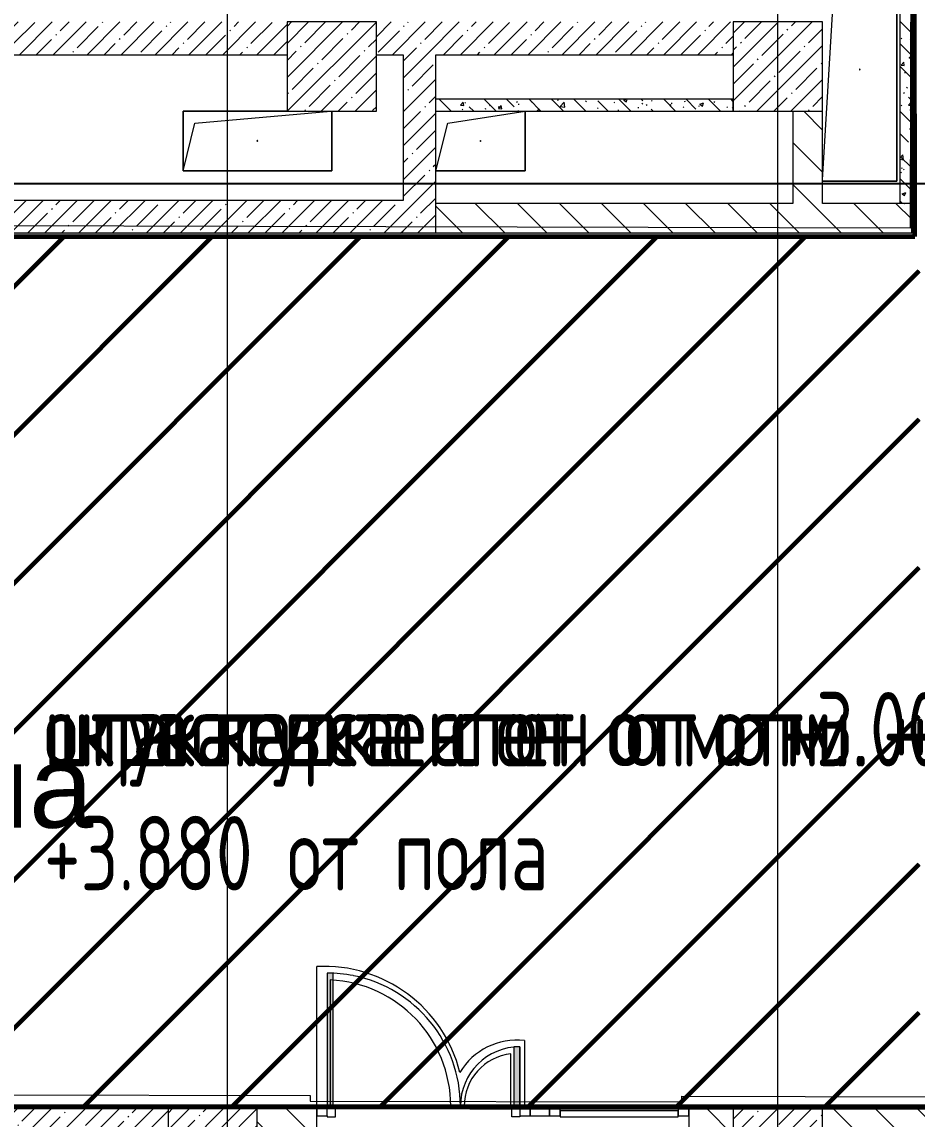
# Model space of a CAD drawing. Header units: millimetres. Extents: x -213911 to 415037, y -3642 to 107391.
# Drawn here: x 28292 to 34310, y 7691 to 15064 of the extents above; entities that cross this region are included whole.
import ezdxf

# ---------------------------------------------------------------- set-up
doc = ezdxf.new("R2010")
doc.units = ezdxf.units.MM
for name, color, linetype, lineweight in [('2)CF1', 5, 'Continuous', 30), ('5.5) Перег WD5', 3, 'Continuous', 40), ('7.3) Альбес', 5, 'Continuous', 50), ('7.5) Окраска потолка с инж комм.', 140, 'Continuous', 60), ('7.5.1) Окраска опуска черная', 140, 'Continuous', 60), ('7.5.1) Окраска опуска черная текст 1', 7, 'Continuous', 60), ('7.5.1) Окраска опуска черная текст 2', 7, 'Continuous', 60), ('7.5.1) Окраска опуска черная текст 3', 7, 'Continuous', 60), ('A-AREA-BNDY', 7, 'Continuous', 5), ('A-DETL-GENF', 7, 'Continuous', 9), ('A-FLOR', 7, 'Continuous', 9), ('A-GENM', 7, 'Continuous', 9), ('A-GLAZ-CURT', 7, 'Continuous', 9), ('A-GLAZ-CURT-2', 7, 'Continuous', 20), ('A-GLAZ-CWMG', 7, 'Continuous', 9), ('A-GLAZ-CWMG-1', 7, 'Continuous', 20), ('A-WALL', 7, 'Continuous', 5), ('I-WALL', 7, 'Continuous', 5), ('S-COLS', 7, 'Continuous', 9), ('S-COLS-1', 7, 'Continuous', 5), ('Оси', 7, 'Continuous', 9)]:
    doc.layers.add(name, color=color, linetype=linetype, lineweight=lineweight)
for name, color, linetype, lineweight, true_color in [('A-DOOR-4', 7, 'Continuous', 5, 0xd7dbdf), ('A-WALL-1', 9, 'Continuous', 5, 0x808080), ('A-WALL-FNSH-1', 9, 'Continuous', 5, 0x808080)]:
    doc.layers.add(name, color=color, linetype=linetype, lineweight=lineweight, true_color=true_color)
doc.layers.add('A-FLOR-PATT-1', color=7, linetype='Continuous', lineweight=9, true_color=0xeef6ff, transparency=0.5)
doc.styles.add('ISOCPEUR_1', font='isocpeur.ttf', dxfattribs={"height": 350})
doc.styles.get("Standard").update_dxf_attribs({"font": 'arial.ttf'})
doc.styles.add('СПДС', font='ГОСТ тип А.ttf', dxfattribs={"width": 0.9})
doc.dimstyles.new('ISO-2_0_0_9К_Средний_округл2', dxfattribs={"dimscale": 304.8, "dimtxt": 199.196235, "dimasz": 0.492126, "dimexe": 0.393701, "dimexo": 0, "dimgap": 0, "dimtad": 1, "dimdec": 0, "dimrnd": 10, "dimzin": 0, "dimdsep": 46, "dimtxsty": 'ISOCPEUR_1', "dimblk1": 'OBLIQUE', "dimblk2": 'OBLIQUE', "dimsah": 1, "dimcen": 0.09, "dimdle": 0.393701, "dimazin": 0, "dimtfac": 1, "dimtdec": 4, "dimtix": 1, "dimtmove": 0, "dimatfit": 3, "dimfxl": 1, "dimtvp": 1, "dimtolj": 1, "dimtzin": 0, "dimarcsym": 2})
pattern_1 = [(45, (64.7, -136.06), (-114.04925, 114.04925), []), (45, (178.75, -136.06), (-114.04925, 114.04925), [201.612, -40.322, 6.706, -33.617])]
pattern_2 = [(135, (64.7, -136.06), (-150.8683, -150.8683), [213.36, -35.56, 7.112, -35.56]), (135, (64.7, 14.71), (-150.8683, -150.8683), []), (50, (64.7, -136.06), (255.0577, -22.3145), [26.67, -293.37]), (355, (64.7, -136.06), (-49.3404, 267.4791), [21.336, -234.696]), (100.451, (85.96, -137.92), (205.7195, 245.1636), [22.666, -249.326]), (46.184, (64.7, -64.94), (379.511, -58.86), [40.005, -440.055]), (96.636, (96.33, -69.85), (332.3634, 346.399), [33.999, -373.989]), (351.184, (64.7, -64.94), (332.367, 346.3953), [32.004, -352.044]), (21, (100.26, -82.72), (212.2602, -143.1711), [26.67, -293.37]), (326, (100.26, -82.72), (86.5224, 257.8632), [21.336, -234.696]), (71.451, (117.95, -94.65), (298.784, 114.6901), [22.666, -249.326]), (37.5, (64.7, -136.06), (4.32385, 118.3775), [6.706, -225.146, 6.706, -231.546, -235.585]), (37.5, (64.7, -136.06), (4.32385, 118.3775), [-470.103, 6.706, -228.879]), (7.5, (64.7, -136.06), (93.5476, 140.2533), [6.706, -129.134, 6.706, -219.812, -89.789]), (7.5, (64.7, -136.06), (93.5476, 140.2533), [-362.356, 6.706, -83.083]), (327.5, (-14.6, -136.06), (189.82734, -8.02019), [6.706, -82.194, 6.706, -270.662, -368.046]), (327.5, (-14.6, -136.06), (189.82734, -8.02019), [-366.268, 6.706, -361.34]), (317.5, (-50.16, -136.06), (207.38114, 35.59764), [6.706, -108.864, 6.706, -177.495, -261.366]), (317.5, (-50.16, -136.06), (207.38114, 35.59764), [-299.771, 6.706, -254.66])]
pattern_3 = [(135, (64.7, -136.06), (-141.4214, -141.4214), [])]
pattern_4 = [(0, (64.7, -136.06), (243.84, 60.96), [20.117, -162.763, 20.117, -162.763, -975.36]), (0, (64.7, -136.06), (243.84, 60.96), [-365.76, 20.117, -345.643, 20.117, -162.763, -426.72]), (0, (64.7, -136.06), (243.84, 60.96), [-914.4, 20.117, -101.803, 20.117, -284.683]), (120, (156.14, -105.58), (-174.71291, 180.691634), [20.117, -162.763, 20.117, -162.763, -975.36]), (120, (156.14, -105.58), (-174.71291, 180.691634), [-365.76, 20.117, -345.643, 20.117, -162.763, -426.72]), (120, (156.14, -105.58), (-174.71291, 180.691634), [-914.4, 20.117, -101.803, 20.117, -284.683]), (240, (186.62, 16.34), (-69.12709, -241.651634), [20.117, -162.763, 20.117, -162.763, -975.36]), (240, (186.62, 16.34), (-69.12709, -241.651634), [-365.76, 20.117, -345.643, 20.117, -162.763, -426.72]), (240, (186.62, 16.34), (-69.12709, -241.651634), [-914.4, 20.117, -101.803, 20.117, -284.683])]

# ---------------------------------------------------------------- blocks, each defined once
blk = doc.blocks.new('BSC_Колонна _Прямоугольная - 600х600-23286269-Объем проектирования 1 этажа')
at = {"layer": 'S-COLS-1'}
h = blk.add_hatch(dxfattribs=at)
h.set_pattern_fill('FP_3', color=256, style=0, pattern_type=2)
h.set_pattern_definition([(45, (-29509.74, -7600), (-114.04925, 114.04925), []), (45, (-29395.7, -7600), (-114.04925, 114.04925), [201.613, -40.323, 6.706, -33.617])])
h.paths.add_polyline_path([(-300, -300), (300, -300), (300, 300), (-300, 300), (-300, -187.4)])
for p, q in [((300, 300), (-300, 300)), ((-300, 300), (-300, -300)), ((300, -300), (300, 300)), ((-300, -300), (300, -300))]:
    blk.add_line(p, q, dxfattribs=at)
blk = doc.blocks.new('BSC_Колонна _Прямоугольная - 600х600-V39-Объем проектирования 1 этажа')
at = {"layer": 'S-COLS-1'}
h = blk.add_hatch(dxfattribs=at)
h.set_pattern_fill('FP_65', color=256, style=0, pattern_type=2)
h.set_pattern_definition([(45, (-33310, -7600), (-114.04925, 114.04925), []), (45, (-33195.95, -7600), (-114.04925, 114.04925), [201.613, -40.323, 6.706, -33.617])])
h.paths.add_polyline_path([(300, -300), (300, 300), (-300, 300), (-300, -300)])
for p, q in [((300, 300), (-300, 300)), ((-300, 300), (-300, -300)), ((300, -300), (300, 300)), ((-300, -300), (300, -300))]:
    blk.add_line(p, q, dxfattribs=at)
blk = doc.blocks.new('BSC_Колонна _Прямоугольная - 600х600-V68-Объем проектирования 1 этажа')
at = {"layer": 'S-COLS-1'}
h = blk.add_hatch(dxfattribs=at)
h.set_pattern_fill('FP_90', color=256, style=0, pattern_type=2)
h.set_pattern_definition([(45, (-33310, -14900), (-114.04925, 114.04925), []), (45, (-33195.95, -14900), (-114.04925, 114.04925), [201.613, -40.323, 6.706, -33.617])])
h.paths.add_polyline_path([(300, -300), (300, 300), (-300, 300), (-300, -300), (-100, -300)])
for p, q in [((300, 300), (-300, 300)), ((-300, 300), (-300, -300)), ((300, -300), (300, 300)), ((-300, -300), (300, -300))]:
    blk.add_line(p, q, dxfattribs=at)
blk = doc.blocks.new('BSC_Колонна _Прямоугольная - 600х600-V87-Объем проектирования 1 этажа')
at = {"layer": 'S-COLS-1'}
h = blk.add_hatch(dxfattribs=at)
h.set_pattern_fill('FP_104', color=256, style=0, pattern_type=2)
h.set_pattern_definition([(45, (-30310, -14900), (-114.04925, 114.04925), []), (45, (-30195.95, -14900), (-114.04925, 114.04925), [201.613, -40.323, 6.706, -33.617])])
h.paths.add_polyline_path([(30.5, -300), (300, -300), (300, 300), (-300, 300), (-300, -300)])
for p, q in [((300, 300), (-300, 300)), ((-300, 300), (-300, -300)), ((300, -300), (300, 300)), ((-300, -300), (300, -300))]:
    blk.add_line(p, q, dxfattribs=at)
blk = doc.blocks.new('GM_Отверстие прямоугольное _в плите_ - Отверстие-21959735-Объем проектирования 1 этажа')
at = {"layer": 'A-GENM'}
for p, q in [((-249.5, 750), (250, 750)), ((250, 750), (-249.5, 750)), ((-166.7, 666.7), (250, 750)), ((250, 750), (250, -750)), ((250, -750), (250, 750)), ((-249.5, -741.9), (-166.7, 666.7)), ((250, -750), (-249.5, -750)), ((-249.5, -750), (250, -750))]:
    blk.add_line(p, q, dxfattribs=at)
for start, end in [(360, 180), (180, 360)]:
    blk.add_arc((0, 0), 2.5, start, end, dxfattribs=at)
blk = doc.blocks.new('GM_Отверстие прямоугольное _в плите_ - Отверстие-21955464-Объем проектирования 1 этажа')
at = {"layer": 'A-GENM'}
for p, q in [((-220, 120), (300, 200)), ((300, 200), (300, -200)), ((300, -200), (300, 200)), ((-300, -200), (-220, 120)), ((300, -200), (-300, -200)), ((-300, -200), (300, -200))]:
    blk.add_line(p, q, dxfattribs=at)
for start, end in [(360, 180), (180, 360)]:
    blk.add_arc((0, 0), 2.5, start, end, dxfattribs=at)
blk = doc.blocks.new('GM_Отверстие прямоугольное _в плите_ - Отверстие-22278810-Объем проектирования 1 этажа')
at = {"layer": 'A-GENM'}
for p, q in [((-500, -200), (-500, 200)), ((-500, 200), (200, 200)), ((200, 200), (-500, 200)), ((-500, 200), (-500, -200)), ((-420, 120), (494.6, 199.5)), ((500, 199.5), (500, -200)), ((500, -200), (500, 199.5)), ((-500, -200), (-420, 120)), ((500, -200), (-500, -200)), ((-500, -200), (500, -200))]:
    blk.add_line(p, q, dxfattribs=at)
for start, end in [(360, 180), (180, 360)]:
    blk.add_arc((0, 0), 2.5, start, end, dxfattribs=at)
blk = doc.blocks.new('Прямоугольный импост - 50 x 70 мм-V257-Объем проектирования 1 этажа')
at = {"layer": 'A-GLAZ-CWMG-1'}
for p, q in [((-70, 35), (0, 35)), ((-70, -35), (-70, 35)), ((0, 35), (0, -35)), ((0, -35), (-70, -35))]:
    blk.add_line(p, q, dxfattribs=at)
blk = doc.blocks.new('Дверь_Витражная_остекление_ - ДВН_ДАО_Главный вход_1200 в свету-V258-Объем проектирования 1 этажа')
at = {"layer": 'A-DETL-GENF'}
for p, q in [((-607.5, 925), (-647.5, 925)), ((-647.5, 925), (-647.5, 35)), ((-607.5, 876.9), (-607.5, 925)), ((-607.5, 30), (-607.5, 876.9)), ((647.5, 430), (607.5, 430)), ((607.5, 430), (607.5, 30)), ((647.5, 35), (647.5, 430)), ((-647.5, 30), (-627.5, 30)), ((-627.5, 30), (-647.5, 30)), ((-627.5, 30), (-607.5, 30)), ((-592.5, 30), (-627.5, 30)), ((-592.5, -40), (-592.5, 30)), ((592.5, 20), (592.5, 30)), ((592.5, 30), (647.5, 30)), ((592.5, -40), (592.5, 20)), ((607.5, 30), (647.5, 30)), ((-647.5, -35), (-647.5, -40)), ((-647.5, -40), (-592.5, -40)), ((647.5, -40), (592.5, -40)), ((647.5, -35), (647.5, -40))]:
    blk.add_line(p, q, dxfattribs=at)
at = {"layer": 'A-DOOR-4'}
for p, q in [((-647.5, 925), (-647.5, 35)), ((647.5, 430), (647.5, 35))]:
    blk.add_line(p, q, dxfattribs=at)
for centre, radius, start, end in [((-647.5, 30), 895, 78.75, 90), ((-647.5, 30), 895, 360, 78.61092), ((647.5, 30), 400, 90, 180)]:
    blk.add_arc(centre, radius, start, end, dxfattribs=at)
blk = doc.blocks.new('Системная панель - Стемалит - 40мм-31720939-Объем проектирования 1 этажа')
at = {"layer": 'A-GLAZ-CURT-2'}
for p, q in [((65, 35), (-65, 35)), ((-65, 35), (-65, -35)), ((65, -35), (65, 35)), ((-65, -35), (65, -35))]:
    blk.add_line(p, q, dxfattribs=at)
blk = doc.blocks.new('Прямоугольный импост - 50 x 70 мм-V259-Объем проектирования 1 этажа')
at = {"layer": 'A-GLAZ-CWMG-1'}
for p, q in [((-35, 35), (35, 35)), ((-35, -35), (-35, 35)), ((35, 35), (35, -35)), ((35, -35), (-35, -35))]:
    blk.add_line(p, q, dxfattribs=at)
blk = doc.blocks.new('Прямоугольный импост - 50 x 70 мм-V260-Объем проектирования 1 этажа')
at = {"layer": 'A-GLAZ-CWMG-1'}
for p, q in [((0, 35), (-70, 35)), ((-70, 35), (-70, -35)), ((0, -35), (0, 35)), ((-70, -35), (0, -35))]:
    blk.add_line(p, q, dxfattribs=at)
blk = doc.blocks.new('Системная панель - Стекло - 40мм-V261-Объем проектирования 1 этажа')
at = {"layer": 'A-GLAZ-CURT-2'}
for p, q in [((397.5, 0), (-397.5, 0)), ((-397.5, 0), (-397.5, -40)), ((397.5, -40), (397.5, 0)), ((-397.5, -40), (397.5, -40))]:
    blk.add_line(p, q, dxfattribs=at)
blk = doc.blocks.new('Прямоугольный импост - 50 x 70 мм-V262-Объем проектирования 1 этажа')
at = {"layer": 'A-GLAZ-CWMG-1'}
for p, q in [((-35, 35), (35, 35)), ((-35, -35), (-35, 35)), ((35, 35), (35, -35)), ((35, -35), (-35, -35))]:
    blk.add_line(p, q, dxfattribs=at)
blk = doc.blocks.new('Прямоугольный импост - 50 x 70 мм-V263-Объем проектирования 1 этажа')
at = {"layer": 'A-GLAZ-CWMG'}
blk.add_line((32640, 7918), (31845, 7918), dxfattribs=at)
blk = doc.blocks.new('_Oblique')
at = {"color": 0, "linetype": 'ByBlock', "lineweight": -2}
blk.add_line((-0.5, -0.5), (0.5, 0.5), dxfattribs=at)
blk = doc.blocks.new('*D2013')
at = {"layer": '5.5) Перег WD5', "color": 0, "lineweight": -2, "transparency": 16777216}
for p, q in [((529.7, 14268.9), (529.7, 13858.4)), ((154.7, 13956.5), (154.7, 14098.4)), ((34.7, 13978.4), (529.7, 13978.4)), ((529.7, 13978.4), (53078.3, 13978.4))]:
    blk.add_line(p, q, dxfattribs=at)
at = {"layer": 'Defpoints', "color": 0, "transparency": 16777216}
for p in [(529.7, 14268.9), (154.7, 13956.5), (529.7, 13978.4)]:
    blk.add_point(p, dxfattribs=at)
at = {"layer": '5.5) Перег WD5', "color": 0, "lineweight": -2, "transparency": 16777216, "xscale": 304.8, "yscale": 304.8, "zscale": 304.8, "rotation": 180}
blk.add_blockref('_Oblique', (154.7, 13978.4), dxfattribs=at)
at = {"layer": '5.5) Перег WD5', "color": 0, "lineweight": -2, "transparency": 16777216, "xscale": 304.8, "yscale": 304.8, "zscale": 304.8}
blk.add_blockref('_Oblique', (529.7, 13978.4), dxfattribs=at)
at = {"layer": '5.5) Перег WD5', "color": 0, "lineweight": 25, "transparency": 16777216, "insert": (52518.3, 14445.1), "char_height": 350, "width": 455.087, "attachment_point": 1, "line_spacing_factor": 1.149209, "style": 'ISOCPEUR_1'}
blk.add_mtext('\\A1;380', dxfattribs=at)
blk = doc.blocks.new('*D2001')
at = {"layer": '5.5) Перег WD5', "color": 0, "lineweight": -2, "transparency": 16777216}
for p, q in [((6824.7, 15127.8), (6824.7, 15269.6)), ((7162.2, 14838.9), (7162.2, 15269.6)), ((6704.7, 15149.6), (7162.2, 15149.6)), ((7162.2, 15149.6), (62460.5, 15149.6))]:
    blk.add_line(p, q, dxfattribs=at)
at = {"layer": 'Defpoints', "color": 0, "transparency": 16777216}
for p in [(6824.7, 15127.8), (7162.2, 15149.6), (7162.2, 14838.9)]:
    blk.add_point(p, dxfattribs=at)
at = {"layer": '5.5) Перег WD5', "color": 0, "lineweight": -2, "transparency": 16777216, "xscale": 304.8, "yscale": 304.8, "zscale": 304.8, "rotation": 180}
blk.add_blockref('_Oblique', (6824.7, 15149.6), dxfattribs=at)
at = {"layer": '5.5) Перег WD5', "color": 0, "lineweight": -2, "transparency": 16777216, "xscale": 304.8, "yscale": 304.8, "zscale": 304.8}
blk.add_blockref('_Oblique', (7162.2, 15149.6), dxfattribs=at)
at = {"layer": '5.5) Перег WD5', "color": 0, "lineweight": 25, "transparency": 16777216, "insert": (61871.5, 15616.3), "char_height": 350, "width": 478.071, "attachment_point": 1, "line_spacing_factor": 1.149209, "style": 'ISOCPEUR_1'}
blk.add_mtext('\\A1;340', dxfattribs=at)

msp = doc.modelspace()

# ---------------------------------------------------------------- hatches: boundary and pattern name
at = {"layer": '2)CF1'}
h = msp.add_hatch(dxfattribs=at)
h.set_pattern_fill('ANSI31', color=256, scale=222)
h.paths.add_polyline_path([(34324.8, 13622.9), (28066.2, 13622.9), (28066.2, 10730.2), (28062.8, 10730.2), (28062.8, 7771.4), (34324.8, 7769.3)])
at = {"layer": '7.5) Окраска потолка с инж комм.'}
h = msp.add_hatch(dxfattribs=at)
h.set_pattern_fill('ANSI31', color=256, scale=222)
h.paths.add_polyline_path([(34324.8, 13622.9), (28066.2, 13622.9), (28066.2, 10730.2), (28062.8, 10730.2), (28062.8, 7771.4), (34324.8, 7769.3)])
at = {"layer": 'A-FLOR-PATT-1'}
h = msp.add_hatch(color=256, dxfattribs=at)
h.paths.add_polyline_path([(30384.7, 7783.9), (30382.8, 8624.1), (30364.7, 8626), (30364.7, 7783.9)])
h.paths.add_polyline_path([(23899.7, 7783.9), (23939.7, 7783.9), (23939.7, 8176.9), (23899.7, 8176.9)])
h.paths.add_polyline_path([(22684.7, 7783.9), (22684.7, 8671.9), (22644.7, 8671.9), (22644.7, 7783.9)])
h.paths.add_polyline_path([(38231.3, 7883.9), (38584.7, 7883.9), (38584.7, 7928.9), (37609.2, 7928.9), (37609.2, 7883.9), (38034.7, 7883.9)])
h.paths.add_polyline_path([(38168.2, 9873.9), (38584.7, 9873.9), (38584.7, 9918.9), (37609.2, 9918.9), (37609.2, 9873.9), (38034.7, 9873.9)])
h = msp.add_hatch(color=256, dxfattribs=at)
h.paths.add_polyline_path([(30364.7, 7783.9), (30364.7, 8626), (30384.7, 8626), (30382.8, 8671.9), (30344.7, 8671.9), (30344.7, 7783.9)])
h.paths.add_polyline_path([(31639.7, 7783.9), (31639.7, 8176.9), (31599.7, 8176.9), (31599.7, 7783.9)])
h = msp.add_hatch(color=256, dxfattribs=at)
h.paths.add_polyline_path([(31639.7, 7776.9), (31639.7, 7783.9), (31599.7, 7781.9), (31599.7, 7776.9)])
h.paths.add_polyline_path([(30364.7, 7776.9), (30364.7, 7783.9), (30344.7, 7781.9), (30344.7, 7776.9)])
msp.add_hatch(color=256, dxfattribs=at).paths.add_polyline_path([(30364.7, 7776.9), (30384.7, 7776.9), (30384.7, 7783.9), (30364.7, 7783.9)])
at = {"layer": 'I-WALL'}
h = msp.add_hatch(dxfattribs=at)
h.set_pattern_fill('FP_191', color=256, style=0, pattern_type=2)
h.set_pattern_definition(pattern_4)
h.paths.add_polyline_path([(34274.7, 13623.9), (34294.7, 13623.9), (34294.7, 18513.9), (34282.7, 18513.9), (34282.7, 18483.9), (34274.7, 18483.9), (34274.7, 13636.6)])
h.paths.add_polyline_path([(34282.7, 19613.9), (34294.7, 19613.9), (34294.7, 22866.9), (34274.7, 22867.9), (34274.9, 19643.9), (34282.7, 19643.9)])
h = msp.add_hatch(dxfattribs=at)
h.set_pattern_fill('FP_41', color=256, style=0, pattern_type=2)
h.set_pattern_definition(pattern_2)
h.paths.add_polyline_path([(34274.7, 13843.9), (34274.7, 17513.9), (34194.7, 17513.9), (34194.7, 13843.9)])
h = msp.add_hatch(dxfattribs=at)
h.set_pattern_fill('FP_1', color=256, style=0, pattern_type=2)
h.set_pattern_definition(pattern_1)
h.paths.add_polyline_path([(30854.7, 14843.9), (33074.7, 14843.9), (33074.7, 15063.9), (30674.7, 15063.9), (30674.7, 14843.9), (30694.7, 14843.9)])
h.paths.add_polyline_path([(24503.2, 14843.9), (25874.7, 14843.9), (25874.7, 15063.9), (22574.7, 15063.9), (22574.7, 14843.9), (24498.7, 14843.9)])
h.paths.add_polyline_path([(30054.7, 14843.9), (30074.7, 14843.9), (30074.7, 15063.9), (26474.7, 15063.9), (26474.7, 14843.9), (28844.7, 14843.9)])
h = msp.add_hatch(dxfattribs=at)
h.set_pattern_fill('FP_1', color=256, style=0, pattern_type=2)
h.set_pattern_definition(pattern_1)
h.paths.add_polyline_path([(30854.7, 13643.9), (31074.7, 13643.9), (31074.7, 14843.9), (30854.7, 14843.9), (30854.7, 13843.9)])
h = msp.add_hatch(dxfattribs=at)
h.set_pattern_fill('FP_41', color=256, style=0, pattern_type=2)
h.set_pattern_definition(pattern_2)
h.paths.add_polyline_path([(31674.7, 14463.9), (33074.4, 14463.9), (33074.4, 14543.9), (31074.7, 14543.9), (31074.7, 14463.9)])
h = msp.add_hatch(dxfattribs=at)
h.set_pattern_fill('FP_23', color=256, style=0, pattern_type=2)
h.set_pattern_definition(pattern_3)
h.paths.add_polyline_path([(33674.7, 13843.9), (33675.2, 13843.9), (33674.7, 14463.9), (33475.2, 14463.9), (33475.2, 13843.9)])
h = msp.add_hatch(dxfattribs=at)
h.set_pattern_fill('FP_1', color=256, style=0, pattern_type=2)
h.set_pattern_definition(pattern_1)
h.paths.add_polyline_path([(27904.7, 13643.9), (30854.7, 13643.9), (30854.7, 13863.9), (22654.7, 13863.9), (22654.7, 13643.9), (27884.7, 13643.9)])
h = msp.add_hatch(dxfattribs=at)
h.set_pattern_fill('FP_23', color=256, style=0, pattern_type=2)
h.set_pattern_definition(pattern_3)
h.paths.add_polyline_path([(34263, 13643.9), (34274.7, 13643.9), (34274.7, 13843.9), (31074.7, 13843.9), (31074.7, 13643.9), (33731, 13643.9)])
h = msp.add_hatch(dxfattribs=at)
h.set_pattern_fill('FP_191', color=256, style=0, pattern_type=2)
h.set_pattern_definition(pattern_4)
h.paths.add_polyline_path([(30100.8, 13623.9), (34274.7, 13623.9), (34274.7, 13643.9), (28104.7, 13643.9), (28104.7, 13623.9), (28624.8, 13623.9)])
h = msp.add_hatch(dxfattribs=at)
h.set_pattern_fill('FP_191', color=256, style=0, pattern_type=2)
h.set_pattern_definition(pattern_4)
h.paths.add_polyline_path([(29474.4, 7763.9), (30274.7, 7763.9), (30274.7, 7783.9), (25074.7, 7783.9), (25074.7, 7763.9), (29274.4, 7763.9)])
h.paths.add_polyline_path([(38554.7, 7763.9), (38604.7, 7763.9), (38604.7, 7783.9), (32774.7, 7783.9), (32774.7, 7763.9), (38534.6, 7763.9)])
h.paths.add_polyline_path([(22435.6, 7763.9), (22574.7, 7763.9), (22574.7, 7783.9), (20284.7, 7783.9), (20284.7, 7763.9), (21974.7, 7763.9)])
h = msp.add_hatch(dxfattribs=at)
h.set_pattern_fill('FP_1', color=256, style=0, pattern_type=2)
h.set_pattern_definition(pattern_1)
h.paths.add_polyline_path([(26224.7, 7543.9), (29274.4, 7543.9), (29274.4, 7763.9), (27524.7, 7762.5), (27524.7, 7693.9), (26324.7, 7693.9), (26324.7, 7763.9), (26224.7, 7763.9)])
h = msp.add_hatch(dxfattribs=at)
h.set_pattern_fill('FP_23', color=256, style=0, pattern_type=2)
h.set_pattern_definition(pattern_3)
h.paths.add_polyline_path([(33074.7, 7563.9), (33074.7, 7763.9), (32774.7, 7763.9), (32774.7, 7563.9), (33056, 7563.9)])
h.paths.add_polyline_path([(30274.7, 7563.9), (30274.7, 7763.9), (29874.4, 7763.9), (29874.4, 7563.9), (29894.4, 7563.9)])
h = msp.add_hatch(dxfattribs=at)
h.set_pattern_fill('FP_23', color=256, style=0, pattern_type=2)
h.set_pattern_definition(pattern_3)
h.paths.add_polyline_path([(33674.7, 7563.9), (38054.7, 7563.9), (38054.7, 7763.9), (36074.7, 7763.9), (36074.7, 7693.9), (34874.7, 7693.9), (34874.7, 7763.9), (33674.7, 7763.9), (33674.7, 7594.7)])

# ---------------------------------------------------------------- linework, layer by layer
msp.add_lwpolyline([(30274.7, 7784.9), (31709.7, 7784.9)])
at = {"layer": '7.5) Окраска потолка с инж комм.'}
for p, q in [((34295.7, 13622.9), (34274.7, 22867.9)), ((28125.7, 13622.9), (34295.7, 13622.9)), ((38304.7, 7763.9), (28078, 7769.8))]:
    msp.add_line(p, q, dxfattribs=at)
at = {"layer": '7.5.1) Окраска опуска черная'}
for p, q in [((34295.7, 13622.9), (34274.7, 22867.9)), ((28125.7, 13622.9), (34295.7, 13622.9)), ((38304.7, 7763.9), (28078, 7769.8))]:
    msp.add_line(p, q, dxfattribs=at)
at = {"layer": 'A-AREA-BNDY', "flags": 128}
msp.add_lwpolyline([(28087.4, 10813.1), (28066.4, 10813.1), (28059.5, 7854.6), (30229.5, 7849.5), (30229.4, 7811.5), (32729.4, 7805.7), (32729.5, 7843.7), (38538.5, 7830), (38544.9, 10588), (37994.9, 10589.3), (37996.2, 11131.3), (38276.2, 11130.7), (38303.9, 22912.6), (37674.4, 22914.1), (37531.9, 22914.4), (37044.9, 22915.6), (37044.9, 22916.6), (35244.9, 22920.8), (35244.9, 22919.8), (34757.9, 22920.9), (34615.4, 22921.3), (34285.9, 22922.1), (34264.2, 13678.1), (28094.2, 13692.6)], close=True, dxfattribs=at)
at = {"layer": 'A-FLOR'}
for p, q in [((34294.7, 13623.9), (34294.7, 18563.9)), ((28124.7, 13623.9), (34294.7, 13623.9)), ((30274.7, 7783.9), (30274.7, 8715.6)), ((30364.7, 8626), (30364.7, 7763.9)), ((31669.7, 8219.1), (31669.7, 7781.9)), ((31579.7, 7766.9), (31579.7, 8129.7)), ((20275, 7783.9), (30274.7, 7783.9)), ((38559.7, 7783.9), (30276.8, 7783.9)), ((30364.7, 7763.9), (30344.7, 7763.9)), ((31264.7, 7776.9), (31174.7, 7776.9)), ((31639.7, 7766.9), (31579.7, 7766.9)), ((30274.7, 7543.9), (30274.7, 7711.9)), ((32774.7, 7711.9), (32774.7, 7543.9))]:
    msp.add_line(p, q, dxfattribs=at)
for centre, radius, start, end in [((30324.7, 7776.9), 940, 13.96903, 93.04909), ((30324.7, 7776.9), 940, 13.96903, 93.04909), ((30324.7, 7776.9), 850, 360, 87.30273), ((30324.7, 7776.9), 850, 360, 87.30273), ((31619.7, 7776.9), 445, 83.54865, 149.34163), ((31619.7, 7776.9), 445, 83.54865, 149.34163), ((31619.7, 7776.9), 355, 96.4696, 180), ((31619.7, 7776.9), 355, 96.4696, 180)]:
    msp.add_arc(centre, radius, start, end, dxfattribs=at)
at = {"layer": 'A-WALL'}
for p, q in [((31074.7, 13643.9), (31074.7, 13843.9)), ((29274.4, 7763.9), (27524.7, 7763.9)), ((34874.7, 7763.9), (33674.7, 7763.9))]:
    msp.add_line(p, q, dxfattribs=at)
at = {"layer": 'A-WALL-1'}
for p, q in [((34274.7, 13643.9), (34274.7, 18483.9)), ((34194.7, 15633.9), (34194.7, 13843.9)), ((26474.7, 14843.9), (30074.7, 14843.9)), ((30674.7, 14843.9), (30854.7, 14843.9)), ((30854.7, 14843.9), (30854.7, 13863.9)), ((31074.7, 14843.9), (33074.7, 14843.9)), ((31074.7, 13843.9), (31074.7, 14843.9)), ((33074.4, 14543.9), (31074.7, 14543.9)), ((33074.4, 14463.9), (33074.4, 14543.9)), ((31074.7, 14463.9), (33074.4, 14463.9)), ((33475.2, 14463.9), (33475.2, 13843.9)), ((33675.2, 13843.9), (33675.2, 14463.9)), ((30854.7, 13863.9), (22654.7, 13863.9)), ((33475.2, 13843.9), (31074.7, 13843.9)), ((34274.7, 13843.9), (33675.2, 13843.9)), ((34274.7, 13643.9), (22654.7, 13643.9)), ((30274.7, 7763.9), (29874.4, 7763.9)), ((30274.7, 7711.9), (30274.7, 7783.9)), ((32774.7, 7783.9), (32774.7, 7711.9)), ((33074.7, 7763.9), (32774.7, 7763.9))]:
    msp.add_line(p, q, dxfattribs=at)
at = {"layer": 'A-WALL-FNSH-1'}
for p, q in [((34295.7, 13622.9), (34295.7, 18513.9)), ((34295.7, 13622.9), (28124.7, 13622.9)), ((30274.7, 7784.9), (25074.7, 7784.9)), ((38583.7, 7784.9), (32774.7, 7784.9)), ((32774.7, 7784.9), (32774.7, 7783.9))]:
    msp.add_line(p, q, dxfattribs=at)
at = {"layer": 'Оси'}
for points in [[(29674.7, -2042.3), (29674.7, 2957.7), (29674.7, 22262), (29674.7, 27262)], [(33374.7, -2042.3), (33374.7, 2957.7), (33374.7, 22262), (33374.7, 27262)]]:
    msp.add_lwpolyline(points, dxfattribs=at)

# ---------------------------------------------------------------- block references
at = {"layer": 'A-DOOR-4'}
msp.add_blockref('Дверь_Витражная_остекление_ - ДВН_ДАО_Главный вход_1200 в свету-V258-Объем проектирования 1 этажа', (30992.2, 7746.9), dxfattribs=at)
at = {"layer": 'A-GENM'}
for name, p in [('GM_Отверстие прямоугольное _в плите_ - Отверстие-21959735-Объем проектирования 1 этажа', (33924.7, 14743.9)), ('GM_Отверстие прямоугольное _в плите_ - Отверстие-22278810-Объем проектирования 1 этажа', (29874.7, 14264.4)), ('GM_Отверстие прямоугольное _в плите_ - Отверстие-21955464-Объем проектирования 1 этажа', (31374.7, 14263.9))]:
    msp.add_blockref(name, p, dxfattribs=at)
at = {"layer": 'A-GLAZ-CURT'}
for name, p in [('Системная панель - Стемалит - 40мм-31720939-Объем проектирования 1 этажа', (31774.7, 7746.9)), ('Системная панель - Стекло - 40мм-V261-Объем проектирования 1 этажа', (32307.2, 7746.9))]:
    msp.add_blockref(name, p, dxfattribs=at)
at = {"layer": 'A-GLAZ-CWMG', "rotation": 180}
msp.add_blockref('Прямоугольный импост - 50 x 70 мм-V260-Объем проектирования 1 этажа', (30274.7, 7746.9), dxfattribs=at)
at = {"layer": 'A-GLAZ-CWMG', "extrusion": (0, 0, -1), "rotation": 180}
for name, p in [('Прямоугольный импост - 50 x 70 мм-V259-Объем проектирования 1 этажа', (-31674.7, 7746.9)), ('Прямоугольный импост - 50 x 70 мм-V262-Объем проектирования 1 этажа', (-31874.7, 7746.9)), ('Прямоугольный импост - 50 x 70 мм-V257-Объем проектирования 1 этажа', (-32774.7, 7746.9))]:
    msp.add_blockref(name, p, dxfattribs=at)
at = {"layer": 'A-GLAZ-CWMG'}
msp.add_blockref('Прямоугольный импост - 50 x 70 мм-V263-Объем проектирования 1 этажа', (64.7, -136.1), dxfattribs=at)
at = {"layer": 'S-COLS'}
for name, p in [('BSC_Колонна _Прямоугольная - 600х600-V87-Объем проектирования 1 этажа', (30374.7, 14763.9)), ('BSC_Колонна _Прямоугольная - 600х600-V68-Объем проектирования 1 этажа', (33374.7, 14763.9)), ('BSC_Колонна _Прямоугольная - 600х600-23286269-Объем проектирования 1 этажа', (29574.4, 7463.9)), ('BSC_Колонна _Прямоугольная - 600х600-V39-Объем проектирования 1 этажа', (33374.7, 7463.9))]:
    msp.add_blockref(name, p, dxfattribs=at)

# ---------------------------------------------------------------- texts
at = {"layer": '7.3) Альбес', "linetype": 'ByBlock', "ltscale": 0.5, "insert": (22274.7, 10204.1), "char_height": 555, "attachment_point": 1}
msp.add_mtext_dynamic_manual_height_columns('отм. от чист. пола +3.000', width=7611.763, gutter_width=12.5, heights=[0], dxfattribs=at)
at = {"layer": '7.5.1) Окраска опуска черная текст 1', "insert": (28439, 10560.7), "char_height": 500, "width": 8141.924, "attachment_point": 1, "style": 'СПДС'}
msp.add_mtext('штукатурка стен от отм. +3.000 до +3.880 от пола', dxfattribs=at)
at = {"layer": '7.5.1) Окраска опуска черная текст 2', "insert": (28439, 10560.7), "char_height": 500, "width": 8141.924, "attachment_point": 1, "style": 'СПДС'}
msp.add_mtext('шпаклевка стен от отм. +3.000 до +3.880 от пола', dxfattribs=at)
at = {"layer": '7.5.1) Окраска опуска черная текст 3', "insert": (28439, 10560.7), "char_height": 500, "width": 8141.924, "attachment_point": 1, "style": 'СПДС'}
msp.add_mtext('окраска стен от отм. +3.000 до +3.880 от пола', dxfattribs=at)

# ---------------------------------------------------------------- dimensions: what is measured, and where the dimension line sits
at = {"layer": '5.5) Перег WD5', "color": 18, "lineweight": 25, "true_color": 0x000000}
for base, p1, p2, override, picture, middle in [((7162.2018714, 15149.6492175), (6824.7018714, 15127.7574188), (7162.2018714, 14838.9378314), {"dimasz": 1, "dimpost": '<>', "dimtxsty": 'ISOCPEUR_1', "dimfxl": 444.21054}, '*D2001', (62110.5131011, 15149.6492175)), ((529.7, 13978.4), (154.7, 13956.5), (529.7, 14268.9), {"dimasz": 1, "dimpost": '<>', "dimtxsty": 'ISOCPEUR_1', "dimfxl": 488.106003}, '*D2013', (52745.8, 13978.4))]:
    dim = msp.add_linear_dim(base=base, p1=p1, p2=p2, dimstyle='ISO-2_0_0_9К_Средний_округл2', override=override, dxfattribs=at)
    dim.commit()
    dim.dimension.update_dxf_attribs({"geometry": picture, "text_midpoint": middle, "dimtype": 160})

doc.saveas('drawing.dxf')
